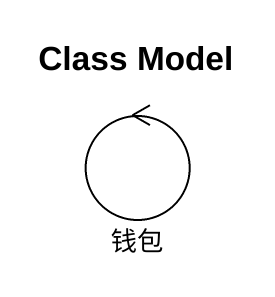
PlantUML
@startuml
title Class Model
control 钱包
@enduml
